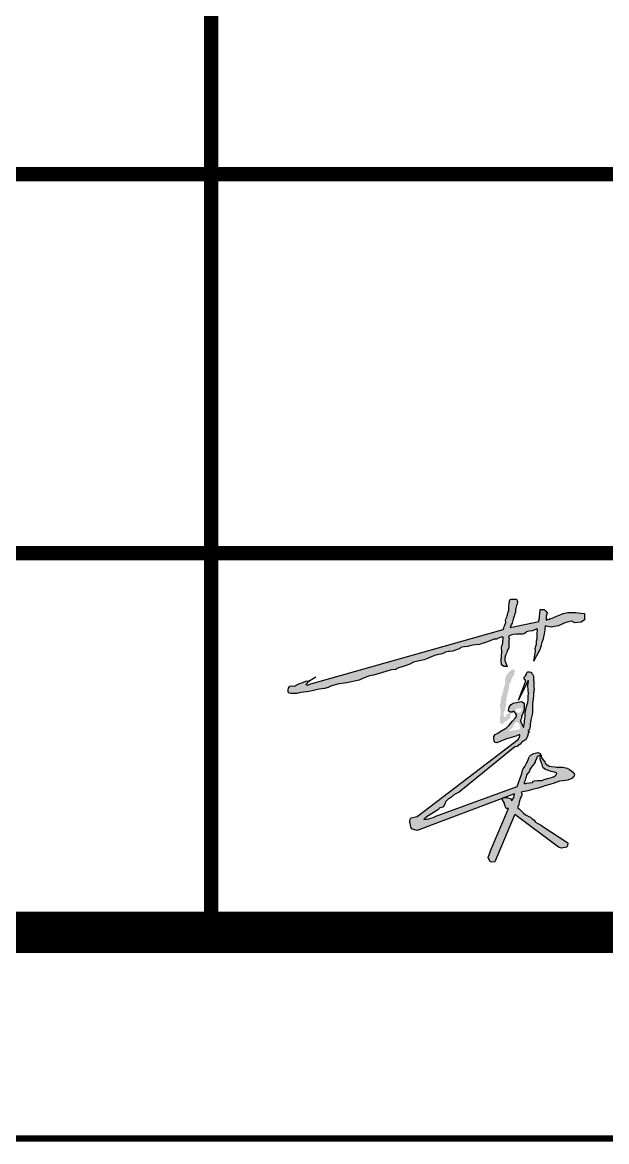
# Model space of a CAD drawing. Header units: millimetres. Extents: x 988 to 1408, y 353 to 650.
# Drawn here: x 1237.65 to 1251.82, y 353.32 to 380.46 of the extents above; entities that cross this region are included whole.
import ezdxf

# ---------------------------------------------------------------- set-up
doc = ezdxf.new("R2010")
doc.units = ezdxf.units.MM
doc.layers.add('不打印', color=7, linetype='Continuous', plot=False)
doc.layers.add('地质-图框', color=7, linetype='Continuous')

msp = doc.modelspace()

# ---------------------------------------------------------------- hatches: boundary and pattern name
h = msp.add_hatch(color=256)
h.paths.add_polyline_path([(1247.73, 365.132), (1247.796, 365.139), (1247.827, 365.148), (1247.906, 365.183), (1247.979, 365.202), (1248.004, 365.205), (1248.083, 365.211), (1248.142, 365.233), (1248.202, 365.249), (1248.256, 365.274), (1248.278, 365.296), (1248.316, 365.309), (1248.369, 365.315), (1248.451, 365.324), (1248.498, 365.34), (1248.567, 365.353), (1248.634, 365.361), (1248.73, 365.372), (1248.822, 365.401), (1248.855, 365.416), (1248.996, 365.464), (1249.022, 365.475), (1249.092, 365.501), (1249.147, 365.505), (1249.21, 365.531), (1249.258, 365.549), (1249.306, 365.553), (1249.306, 365.512), (1249.306, 365.486), (1249.303, 365.472), (1249.303, 365.442), (1249.303, 365.413), (1249.295, 365.372), (1249.277, 365.342), (1249.269, 365.302), (1249.269, 365.269), (1249.273, 365.232), (1249.273, 365.206), (1249.273, 365.173), (1249.269, 365.117), (1249.269, 365.091), (1249.269, 365.047), (1249.262, 365.021), (1249.262, 364.98), (1249.27, 364.899), (1249.294, 364.866), (1249.332, 364.837), (1249.375, 364.837), (1249.404, 364.839), (1249.375, 364.918), (1249.351, 364.981), (1249.351, 365.024), (1249.351, 365.057), (1249.365, 365.11), (1249.38, 365.148), (1249.394, 365.181), (1249.404, 365.21), (1249.418, 365.253), (1249.437, 365.277), (1249.442, 365.315), (1249.442, 365.329), (1249.442, 365.396), (1249.442, 365.435), (1249.447, 365.468), (1249.456, 365.516), (1249.437, 365.573), (1249.475, 365.592), (1249.519, 365.607), (1249.547, 365.611), (1249.629, 365.621), (1249.719, 365.621), (1249.782, 365.626), (1249.82, 365.631), (1249.849, 365.654), (1249.877, 365.678), (1249.935, 365.697), (1250.016, 365.707), (1250.049, 365.717), (1250.107, 365.745), (1250.126, 365.75), (1250.14, 365.726), (1250.131, 365.635), (1250.131, 365.578), (1250.131, 365.521), (1250.116, 365.463), (1250.116, 365.425), (1250.116, 365.382), (1250.097, 365.334), (1250.083, 365.272), (1250.088, 365.215), (1250.054, 364.971), (1250.078, 365.028), (1250.116, 365.095), (1250.164, 365.186), (1250.198, 365.243), (1250.226, 365.358), (1250.245, 365.425), (1250.275, 365.511), (1250.284, 365.559), (1250.298, 365.635), (1250.322, 365.731), (1250.326, 365.822), (1250.394, 365.807), (1250.473, 365.791), (1250.556, 365.807), (1250.652, 365.826), (1250.804, 365.897), (1250.862, 365.912), (1250.972, 365.941), (1251.049, 365.898), (1251.202, 365.912), (1251.28, 365.97), (1251.278, 366.046), (1251.277, 366.128), (1251.202, 366.135), (1251.116, 366.142), (1251.058, 366.147), (1250.987, 366.147), (1250.877, 366.147), (1250.762, 366.122), (1250.705, 366.099), (1250.588, 366.053), (1250.569, 366.041), (1250.553, 366.032), (1250.516, 366.016), (1250.493, 366.011), (1250.467, 366), (1250.442, 365.994), (1250.434, 365.978), (1250.392, 365.984), (1250.373, 365.976), (1250.348, 365.964), (1250.348, 365.977), (1250.348, 366.015), (1250.35, 366.058), (1250.358, 366.084), (1250.373, 366.144), (1250.35, 366.17), (1250.305, 366.221), (1250.236, 366.219), (1250.207, 366.219), (1250.203, 366.193), (1250.195, 366.141), (1250.193, 366.117), (1250.188, 366.053), (1250.188, 366.005), (1250.172, 365.965), (1250.169, 365.934), (1249.478, 365.788), (1249.488, 365.813), (1249.503, 365.846), (1249.526, 365.893), (1249.536, 365.92), (1249.553, 365.986), (1249.572, 366.06), (1249.584, 366.093), (1249.605, 366.158), (1249.61, 366.217), (1249.614, 366.25), (1249.629, 366.315), (1249.643, 366.348), (1249.655, 366.4), (1249.643, 366.436), (1249.629, 366.474), (1249.61, 366.474), (1249.569, 366.474), (1249.531, 366.474), (1249.505, 366.474), (1249.469, 366.454), (1249.462, 366.415), (1249.455, 366.372), (1249.453, 366.343), (1249.443, 366.308), (1249.443, 366.269), (1249.443, 366.241), (1249.443, 366.2), (1249.424, 366.143), (1249.41, 366.096), (1249.407, 366.067), (1249.398, 366.036), (1249.374, 365.989), (1249.36, 365.951), (1249.375, 365.91), (1249.345, 365.843), (1249.329, 365.806), (1249.322, 365.779), (1249.309, 365.733), (1244.642, 364.417), (1244.602, 364.402), (1244.567, 364.39), (1244.519, 364.402), (1244.539, 364.422), (1244.564, 364.447), (1244.585, 364.469), (1244.616, 364.489), (1244.76, 364.581), (1244.594, 364.494), (1244.517, 364.481), (1244.464, 364.456), (1244.421, 364.444), (1244.365, 364.425), (1244.355, 364.419), (1244.287, 364.385), (1244.265, 364.373), (1244.219, 364.363), (1244.185, 364.373), (1244.135, 364.36), (1244.098, 364.317), (1244.092, 364.28), (1244.089, 364.239), (1244.104, 364.202), (1244.157, 364.181), (1244.234, 364.181), (1244.299, 364.184), (1244.358, 364.202), (1244.396, 364.205), (1244.604, 364.233), (1244.846, 364.289), (1244.97, 364.308), (1245.063, 364.326), (1245.143, 364.37), (1245.333, 364.416), (1245.516, 364.441), (1245.811, 364.506), (1245.896, 364.547), (1246.066, 364.613), (1246.164, 364.629), (1246.359, 364.685), (1246.592, 364.755), (1246.703, 364.77), (1246.731, 364.789), (1246.958, 364.862), (1247.046, 364.896), (1247.131, 364.944), (1247.308, 364.984), (1247.389, 364.997), (1247.471, 365.029), (1247.528, 365.057), (1247.585, 365.079), (1247.623, 365.095), (1247.645, 365.107)])
h.paths.add_polyline_path([(1249.532, 364.58), (1249.548, 364.596), (1249.559, 364.612), (1249.58, 364.665), (1249.591, 364.708), (1249.591, 364.74), (1249.556, 364.764), (1249.549, 364.768), (1249.543, 364.768), (1249.536, 364.768), (1249.518, 364.768), (1249.513, 364.756), (1249.506, 364.75), (1249.462, 364.716), (1249.445, 364.699), (1249.428, 364.672), (1249.403, 364.655), (1249.39, 364.642), (1249.388, 364.629), (1249.381, 364.614), (1249.371, 364.582), (1249.354, 364.53), (1249.356, 364.504), (1249.358, 364.464), (1249.358, 364.434), (1249.347, 364.402), (1249.345, 364.39), (1249.339, 364.362), (1249.328, 364.332), (1249.322, 364.309), (1249.32, 364.301), (1249.311, 364.262), (1249.303, 364.218), (1249.296, 364.195), (1249.279, 364.154), (1249.269, 364.135), (1249.267, 364.112), (1249.263, 364.067), (1249.25, 364.014), (1249.248, 363.989), (1249.248, 363.968), (1249.241, 363.938), (1249.227, 363.88), (1249.238, 363.811), (1249.249, 363.746), (1249.249, 363.725), (1249.249, 363.709), (1249.238, 363.645), (1249.232, 363.629), (1249.227, 363.597), (1249.227, 363.581), (1249.227, 363.554), (1249.227, 363.517), (1249.243, 363.474), (1249.254, 363.447), (1249.307, 363.447), (1249.329, 363.485), (1249.398, 363.527), (1249.452, 363.575), (1249.478, 363.597), (1249.478, 363.624), (1249.478, 363.65), (1249.478, 363.672), (1249.489, 363.698), (1249.494, 363.714), (1249.441, 363.746), (1249.452, 363.73), (1249.446, 363.714), (1249.404, 363.677), (1249.382, 363.661), (1249.382, 363.64), (1249.377, 363.618), (1249.355, 363.608), (1249.329, 363.624), (1249.318, 363.656), (1249.318, 363.672), (1249.318, 363.73), (1249.35, 363.768), (1249.355, 363.805), (1249.377, 363.896), (1249.377, 363.944), (1249.377, 363.982), (1249.382, 363.998), (1249.393, 364.03), (1249.393, 364.083), (1249.398, 364.12), (1249.414, 364.169), (1249.414, 364.185), (1249.43, 364.249), (1249.446, 364.313), (1249.446, 364.329), (1249.452, 364.372), (1249.457, 364.409), (1249.468, 364.441), (1249.494, 364.468), (1249.505, 364.494), (1249.511, 364.537)])
h.paths.add_polyline_path([(1250.042, 364.545), (1250.042, 364.567), (1250.043, 364.582), (1250.04, 364.601), (1250.028, 364.633), (1250.018, 364.656), (1250.005, 364.671), (1249.996, 364.686), (1249.994, 364.693), (1249.975, 364.703), (1249.936, 364.709), (1249.903, 364.711), (1249.882, 364.684), (1249.875, 364.656), (1249.847, 364.615), (1249.82, 364.58), (1249.82, 364.545), (1249.854, 364.49), (1249.681, 364.02), (1249.916, 364.497), (1249.923, 364.483), (1249.903, 364.373), (1249.923, 364.179), (1249.91, 364.124), (1249.91, 364.075), (1249.91, 364.034), (1249.903, 363.965), (1249.875, 363.868), (1249.854, 363.785), (1249.84, 363.709), (1249.84, 363.626), (1249.833, 363.578), (1249.827, 363.502), (1249.827, 363.453), (1249.799, 363.356), (1249.792, 363.384), (1249.744, 363.474), (1249.73, 363.515), (1249.73, 363.536), (1249.75, 363.585), (1249.75, 363.612), (1249.75, 363.633), (1249.771, 363.661), (1249.799, 363.737), (1249.813, 363.785), (1249.813, 363.806), (1249.82, 363.847), (1249.82, 363.93), (1249.813, 363.951), (1249.75, 363.992), (1249.588, 363.958), (1249.548, 363.947), (1249.502, 363.917), (1249.467, 363.877), (1249.456, 363.855), (1249.448, 363.812), (1249.44, 363.782), (1249.44, 363.761), (1249.448, 363.755), (1249.496, 363.731), (1249.507, 363.731), (1249.526, 363.734), (1249.542, 363.75), (1249.572, 363.744), (1249.594, 363.723), (1249.607, 363.704), (1249.629, 363.666), (1249.629, 363.628), (1249.607, 363.593), (1249.534, 363.515), (1249.444, 363.405), (1249.409, 363.376), (1249.381, 363.347), (1249.351, 363.325), (1249.304, 363.305), (1249.275, 363.286), (1249.231, 363.265), (1249.174, 363.221), (1249.117, 363.186), (1249.082, 363.144), (1249.078, 363.091), (1249.093, 363.033), (1249.105, 362.999), (1249.156, 362.989), (1249.385, 363.087), (1249.483, 363.111), (1249.559, 363.136), (1249.616, 363.147), (1249.655, 363.164), (1249.691, 363.179), (1249.702, 363.179), (1249.715, 363.165), (1249.715, 363.158), (1249.706, 363.133), (1249.678, 363.075), (1247.221, 361.201), (1247.069, 361.169), (1247.053, 361.137), (1247.045, 361.073), (1247.061, 361.001), (1247.069, 360.945), (1247.085, 360.905), (1247.221, 360.865), (1249.301, 361.647), (1249.319, 361.666), (1249.343, 361.663), (1249.583, 361.754), (1249.575, 361.706), (1249.567, 361.658), (1249.527, 361.601), (1249.511, 361.585), (1249.503, 361.626), (1249.399, 361.658), (1249.343, 361.663), (1249.303, 361.648), (1249.295, 361.609), (1249.343, 361.521), (1249.343, 361.497), (1249.359, 361.457), (1249.367, 361.425), (1249.383, 361.393), (1249.439, 361.393), (1248.999, 360.369), (1248.975, 360.297), (1248.943, 360.209), (1248.991, 360.105), (1249.023, 360.097), (1249.103, 360.105), (1249.575, 361.217), (1249.591, 361.249), (1250.648, 360.457), (1250.72, 360.433), (1250.849, 360.457), (1250.865, 360.497), (1250.873, 360.561), (1250.273, 360.957), (1250.263, 360.967), (1250.216, 361), (1250.151, 361.034), (1250.089, 361.063), (1250.083, 361.079), (1250.048, 361.118), (1250.01, 361.147), (1249.971, 361.186), (1249.944, 361.194), (1249.848, 361.241), (1249.799, 361.282), (1249.776, 361.303), (1249.737, 361.343), (1249.701, 361.382), (1249.662, 361.409), (1249.664, 361.432), (1249.684, 361.49), (1249.684, 361.501), (1249.699, 361.551), (1249.709, 361.602), (1249.719, 361.638), (1249.74, 361.678), (1249.76, 361.729), (1249.76, 361.755), (1249.745, 361.795), (1249.821, 361.81), (1249.908, 361.826), (1249.989, 361.851), (1250.157, 361.892), (1250.279, 361.932), (1250.314, 361.948), (1250.385, 361.963), (1250.467, 361.983), (1250.523, 361.998), (1250.675, 362.059), (1250.766, 362.064), (1250.873, 362.085), (1250.934, 362.11), (1250.97, 362.12), (1251.026, 362.186), (1251.036, 362.222), (1251.021, 362.257), (1250.975, 362.303), (1250.914, 362.344), (1250.863, 362.374), (1250.756, 362.394), (1250.7, 362.394), (1250.604, 362.4), (1250.558, 362.405), (1250.482, 362.415), (1250.431, 362.42), (1250.421, 362.425), (1250.34, 362.481), (1250.329, 362.496), (1250.319, 362.527), (1250.268, 362.587), (1250.238, 362.633), (1250.233, 362.669), (1250.202, 362.73), (1250.146, 362.75), (1250.055, 362.73), (1249.984, 362.699), (1249.943, 362.653), (1249.933, 362.623), (1249.923, 362.598), (1249.887, 362.516), (1249.862, 362.476), (1249.831, 362.41), (1249.796, 362.354), (1249.775, 362.328), (1249.765, 362.278), (1249.75, 362.222), (1249.643, 361.927), (1247.676, 361.208), (1247.606, 361.178), (1247.553, 361.159), (1247.503, 361.141), (1247.444, 361.133), (1247.386, 361.127), (1247.39, 361.143), (1247.392, 361.155), (1247.422, 361.163), (1247.442, 361.182), (1247.736, 361.372), (1247.755, 361.401), (1247.86, 361.439), (1247.898, 361.525), (1247.908, 361.553), (1247.984, 361.629), (1248.051, 361.668), (1248.099, 361.715), (1248.156, 361.753), (1248.242, 361.791), (1249.591, 362.888), (1249.645, 362.902), (1249.719, 362.956), (1249.76, 363.003), (1249.808, 363.037), (1249.835, 363.051), (1249.855, 363.064), (1249.896, 363.152), (1249.923, 363.241), (1249.95, 363.241), (1249.909, 363.288), (1249.943, 363.302), (1249.95, 363.315), (1249.957, 363.356), (1249.964, 363.376), (1249.964, 363.39), (1249.964, 363.437), (1249.977, 363.546), (1250.011, 363.674), (1250.018, 363.735), (1250.018, 363.803), (1250.018, 363.925), (1250.045, 364.128), (1250.042, 364.142), (1250.04, 364.173), (1250.041, 364.191), (1250.046, 364.209), (1250.048, 364.22), (1250.049, 364.23), (1250.052, 364.255), (1250.056, 364.268), (1250.056, 364.274), (1250.056, 364.291), (1250.056, 364.309), (1250.053, 364.321), (1250.052, 364.349), (1250.052, 364.372), (1250.053, 364.398), (1250.05, 364.423), (1250.048, 364.434), (1250.048, 364.448), (1250.048, 364.456), (1250.048, 364.478), (1250.044, 364.497), (1250.042, 364.502)], flags=17)
h.paths.add_polyline_path([(1249.82, 363.93), (1249.813, 363.951), (1249.75, 363.992), (1249.588, 363.958), (1249.548, 363.947), (1249.502, 363.917), (1249.467, 363.877), (1249.456, 363.855), (1249.448, 363.812), (1249.44, 363.782), (1249.44, 363.761), (1249.448, 363.755), (1249.496, 363.731), (1249.507, 363.731), (1249.526, 363.734), (1249.542, 363.75), (1249.572, 363.744), (1249.594, 363.723), (1249.607, 363.704), (1249.629, 363.666), (1249.629, 363.628), (1249.607, 363.593), (1249.534, 363.515), (1249.444, 363.405), (1249.409, 363.376), (1249.381, 363.347), (1249.351, 363.325), (1249.304, 363.305), (1249.275, 363.286), (1249.231, 363.265), (1249.174, 363.221), (1249.117, 363.186), (1249.082, 363.144), (1249.078, 363.091), (1249.093, 363.033), (1249.105, 362.999), (1249.156, 362.989), (1249.385, 363.087), (1249.483, 363.111), (1249.559, 363.136), (1249.616, 363.147), (1249.655, 363.164), (1249.691, 363.179), (1249.702, 363.179), (1249.715, 363.165), (1249.715, 363.158), (1249.706, 363.133), (1249.678, 363.075), (1247.221, 361.201), (1247.069, 361.169), (1247.053, 361.137), (1247.045, 361.073), (1247.061, 361.001), (1247.069, 360.945), (1247.085, 360.905), (1247.221, 360.865), (1249.303, 361.648), (1249.303, 361.65), (1249.319, 361.666), (1249.343, 361.663), (1249.583, 361.754), (1249.575, 361.706), (1249.567, 361.658), (1249.527, 361.601), (1249.511, 361.585), (1249.503, 361.626), (1249.399, 361.658), (1249.343, 361.663), (1249.303, 361.648), (1249.295, 361.609), (1249.343, 361.521), (1249.343, 361.497), (1249.359, 361.457), (1249.367, 361.425), (1249.383, 361.393), (1249.439, 361.393), (1248.999, 360.369), (1248.975, 360.297), (1248.943, 360.209), (1248.991, 360.105), (1249.023, 360.097), (1249.103, 360.105), (1249.575, 361.217), (1249.591, 361.249), (1250.648, 360.457), (1250.72, 360.433), (1250.849, 360.457), (1250.865, 360.497), (1250.873, 360.561), (1250.273, 360.957), (1250.263, 360.967), (1250.216, 361), (1250.151, 361.034), (1250.089, 361.063), (1250.083, 361.079), (1250.048, 361.118), (1250.01, 361.147), (1249.971, 361.186), (1249.944, 361.194), (1249.848, 361.241), (1249.799, 361.282), (1249.776, 361.303), (1249.737, 361.343), (1249.701, 361.382), (1249.662, 361.409), (1249.664, 361.432), (1249.684, 361.49), (1249.684, 361.501), (1249.699, 361.551), (1249.709, 361.602), (1249.719, 361.638), (1249.74, 361.678), (1249.76, 361.729), (1249.76, 361.755), (1249.745, 361.795), (1249.821, 361.81), (1249.908, 361.826), (1249.989, 361.851), (1250.157, 361.892), (1250.279, 361.932), (1250.314, 361.948), (1250.385, 361.963), (1250.467, 361.983), (1250.523, 361.998), (1250.675, 362.059), (1250.766, 362.064), (1250.873, 362.085), (1250.934, 362.11), (1250.97, 362.12), (1251.026, 362.186), (1251.036, 362.222), (1251.021, 362.257), (1250.975, 362.303), (1250.914, 362.344), (1250.863, 362.374), (1250.756, 362.394), (1250.7, 362.394), (1250.604, 362.4), (1250.558, 362.405), (1250.482, 362.415), (1250.431, 362.42), (1250.421, 362.425), (1250.34, 362.481), (1250.329, 362.496), (1250.319, 362.527), (1250.268, 362.587), (1250.238, 362.633), (1250.233, 362.669), (1250.202, 362.73), (1250.146, 362.75), (1250.055, 362.73), (1249.984, 362.699), (1249.943, 362.653), (1249.933, 362.623), (1249.923, 362.598), (1249.887, 362.516), (1249.862, 362.476), (1249.831, 362.41), (1249.796, 362.354), (1249.775, 362.328), (1249.765, 362.278), (1249.75, 362.222), (1249.643, 361.927), (1247.676, 361.208), (1247.606, 361.178), (1247.553, 361.159), (1247.503, 361.141), (1247.444, 361.133), (1247.386, 361.127), (1247.39, 361.143), (1247.392, 361.155), (1247.422, 361.163), (1247.442, 361.182), (1247.736, 361.372), (1247.755, 361.401), (1247.86, 361.439), (1247.898, 361.525), (1247.908, 361.553), (1247.984, 361.629), (1248.051, 361.668), (1248.099, 361.715), (1248.156, 361.753), (1248.242, 361.791), (1249.591, 362.888), (1249.645, 362.902), (1249.719, 362.956), (1249.76, 363.003), (1249.808, 363.037), (1249.835, 363.051), (1249.855, 363.064), (1249.896, 363.152), (1249.923, 363.241), (1249.95, 363.241), (1249.909, 363.288), (1249.943, 363.302), (1249.95, 363.315), (1249.957, 363.356), (1249.964, 363.376), (1249.964, 363.39), (1249.964, 363.437), (1249.977, 363.546), (1250.011, 363.674), (1250.018, 363.735), (1250.018, 363.803), (1250.018, 363.925), (1250.045, 364.128), (1250.042, 364.142), (1250.04, 364.173), (1250.041, 364.191), (1250.046, 364.209), (1250.048, 364.22), (1250.049, 364.23), (1250.052, 364.255), (1250.056, 364.268), (1250.056, 364.274), (1250.056, 364.291), (1250.056, 364.309), (1250.053, 364.321), (1250.052, 364.349), (1250.052, 364.372), (1250.053, 364.398), (1250.05, 364.423), (1250.048, 364.434), (1250.048, 364.448), (1250.048, 364.456), (1250.048, 364.478), (1250.044, 364.497), (1250.042, 364.502), (1250.042, 364.545), (1250.042, 364.567), (1250.043, 364.582), (1250.04, 364.601), (1250.028, 364.633), (1250.018, 364.656), (1250.005, 364.671), (1249.996, 364.686), (1249.994, 364.693), (1249.975, 364.703), (1249.936, 364.709), (1249.903, 364.711), (1249.882, 364.684), (1249.875, 364.656), (1249.847, 364.615), (1249.82, 364.58), (1249.82, 364.545), (1249.854, 364.49), (1249.681, 364.02), (1249.916, 364.497), (1249.923, 364.483), (1249.903, 364.373), (1249.923, 364.179), (1249.91, 364.124), (1249.91, 364.075), (1249.91, 364.034), (1249.903, 363.965), (1249.875, 363.868), (1249.854, 363.785), (1249.84, 363.709), (1249.84, 363.626), (1249.833, 363.578), (1249.827, 363.502), (1249.827, 363.453), (1249.799, 363.356), (1249.792, 363.384), (1249.744, 363.474), (1249.73, 363.515), (1249.73, 363.536), (1249.75, 363.585), (1249.75, 363.612), (1249.75, 363.633), (1249.771, 363.661), (1249.799, 363.737), (1249.813, 363.785), (1249.813, 363.806), (1249.82, 363.847)], flags=17)
h = msp.add_hatch(color=256)
h.paths.add_polyline_path([(1249.923, 363.241), (1249.95, 363.241), (1249.909, 363.288), (1249.943, 363.302), (1249.95, 363.315), (1249.957, 363.356), (1249.964, 363.376), (1249.964, 363.39), (1249.964, 363.437), (1249.977, 363.546), (1250.011, 363.674), (1250.018, 363.735), (1250.018, 363.803), (1250.018, 363.925), (1250.045, 364.128), (1250.042, 364.142), (1250.04, 364.173), (1250.041, 364.191), (1250.046, 364.209), (1250.048, 364.22), (1250.049, 364.23), (1250.052, 364.255), (1250.056, 364.268), (1250.056, 364.274), (1250.056, 364.291), (1250.056, 364.309), (1250.053, 364.321), (1250.052, 364.349), (1250.052, 364.372), (1250.053, 364.398), (1250.05, 364.423), (1250.048, 364.434), (1250.048, 364.448), (1250.048, 364.456), (1250.048, 364.478), (1250.044, 364.497), (1250.042, 364.502), (1250.042, 364.545), (1250.042, 364.567), (1250.043, 364.582), (1250.04, 364.601), (1250.028, 364.633), (1250.018, 364.656), (1250.005, 364.671), (1249.996, 364.686), (1249.994, 364.693), (1249.975, 364.703), (1249.936, 364.709), (1249.903, 364.711), (1249.882, 364.684), (1249.875, 364.656), (1249.847, 364.615), (1249.82, 364.58), (1249.82, 364.545), (1249.854, 364.49), (1249.681, 364.02), (1249.916, 364.497), (1249.923, 364.483), (1249.903, 364.373), (1249.923, 364.179), (1249.91, 364.124), (1249.91, 364.075), (1249.91, 364.034), (1249.903, 363.965), (1249.875, 363.868), (1249.854, 363.785), (1249.84, 363.709), (1249.84, 363.626), (1249.833, 363.578), (1249.827, 363.502), (1249.827, 363.453), (1249.799, 363.356), (1249.792, 363.384), (1249.744, 363.474), (1249.73, 363.515), (1249.73, 363.536), (1249.75, 363.585), (1249.75, 363.612), (1249.75, 363.633), (1249.771, 363.661), (1249.799, 363.737), (1249.813, 363.785), (1249.813, 363.806), (1249.82, 363.847), (1249.82, 363.93), (1249.813, 363.951), (1249.75, 363.992), (1249.588, 363.958), (1249.548, 363.947), (1249.502, 363.917), (1249.467, 363.877), (1249.456, 363.855), (1249.448, 363.812), (1249.44, 363.782), (1249.44, 363.761), (1249.448, 363.755), (1249.496, 363.731), (1249.507, 363.731), (1249.526, 363.734), (1249.542, 363.75), (1249.572, 363.744), (1249.594, 363.723), (1249.607, 363.704), (1249.629, 363.666), (1249.629, 363.628), (1249.607, 363.593), (1249.534, 363.515), (1249.444, 363.405), (1249.409, 363.376), (1249.381, 363.347), (1249.351, 363.325), (1249.304, 363.305), (1249.275, 363.286), (1249.231, 363.265), (1249.174, 363.221), (1249.117, 363.186), (1249.082, 363.144), (1249.078, 363.091), (1249.093, 363.033), (1249.105, 362.999), (1249.156, 362.989), (1249.385, 363.087), (1249.483, 363.111), (1249.559, 363.136), (1249.616, 363.147), (1249.655, 363.164), (1249.691, 363.179), (1249.702, 363.179), (1249.715, 363.165), (1249.715, 363.158), (1249.706, 363.133), (1249.678, 363.075), (1247.221, 361.201), (1247.069, 361.169), (1247.053, 361.137), (1247.045, 361.073), (1247.061, 361.001), (1247.069, 360.945), (1247.085, 360.905), (1247.221, 360.865), (1249.301, 361.647), (1249.319, 361.666), (1249.343, 361.663), (1249.583, 361.754), (1249.575, 361.706), (1249.567, 361.658), (1249.527, 361.601), (1249.511, 361.585), (1249.503, 361.626), (1249.399, 361.658), (1249.343, 361.663), (1249.303, 361.648), (1249.295, 361.609), (1249.343, 361.521), (1249.343, 361.497), (1249.359, 361.457), (1249.367, 361.425), (1249.383, 361.393), (1249.439, 361.393), (1248.999, 360.369), (1248.975, 360.297), (1248.943, 360.209), (1248.991, 360.105), (1249.023, 360.097), (1249.103, 360.105), (1249.575, 361.217), (1249.591, 361.249), (1250.648, 360.457), (1250.72, 360.433), (1250.849, 360.457), (1250.865, 360.497), (1250.873, 360.561), (1250.273, 360.957), (1250.263, 360.967), (1250.216, 361), (1250.151, 361.034), (1250.089, 361.063), (1250.083, 361.079), (1250.048, 361.118), (1250.01, 361.147), (1249.971, 361.186), (1249.944, 361.194), (1249.848, 361.241), (1249.799, 361.282), (1249.776, 361.303), (1249.737, 361.343), (1249.701, 361.382), (1249.662, 361.409), (1249.664, 361.432), (1249.684, 361.49), (1249.684, 361.501), (1249.699, 361.551), (1249.709, 361.602), (1249.719, 361.638), (1249.74, 361.678), (1249.76, 361.729), (1249.76, 361.755), (1249.745, 361.795), (1249.821, 361.81), (1249.908, 361.826), (1249.989, 361.851), (1250.157, 361.892), (1250.279, 361.932), (1250.314, 361.948), (1250.385, 361.963), (1250.467, 361.983), (1250.523, 361.998), (1250.675, 362.059), (1250.766, 362.064), (1250.873, 362.085), (1250.934, 362.11), (1250.97, 362.12), (1251.026, 362.186), (1251.036, 362.222), (1251.021, 362.257), (1250.975, 362.303), (1250.914, 362.344), (1250.863, 362.374), (1250.756, 362.394), (1250.7, 362.394), (1250.604, 362.4), (1250.558, 362.405), (1250.482, 362.415), (1250.431, 362.42), (1250.421, 362.425), (1250.34, 362.481), (1250.329, 362.496), (1250.319, 362.527), (1250.268, 362.587), (1250.238, 362.633), (1250.233, 362.669), (1250.202, 362.73), (1250.146, 362.75), (1250.055, 362.73), (1249.984, 362.699), (1249.943, 362.653), (1249.933, 362.623), (1249.923, 362.598), (1249.887, 362.516), (1249.862, 362.476), (1249.831, 362.41), (1249.796, 362.354), (1249.775, 362.328), (1249.765, 362.278), (1249.75, 362.222), (1249.643, 361.927), (1247.676, 361.208), (1247.606, 361.178), (1247.553, 361.159), (1247.503, 361.141), (1247.444, 361.133), (1247.386, 361.127), (1247.39, 361.143), (1247.392, 361.155), (1247.422, 361.163), (1247.442, 361.182), (1247.736, 361.372), (1247.755, 361.401), (1247.86, 361.439), (1247.898, 361.525), (1247.908, 361.553), (1247.984, 361.629), (1248.051, 361.668), (1248.099, 361.715), (1248.156, 361.753), (1248.242, 361.791), (1249.591, 362.888), (1249.645, 362.902), (1249.719, 362.956), (1249.76, 363.003), (1249.808, 363.037), (1249.835, 363.051), (1249.855, 363.064), (1249.896, 363.152)])
h.paths.add_polyline_path([(1249.558, 363.29), (1249.49, 363.282), (1249.466, 363.275), (1249.443, 363.275), (1249.468, 363.303), (1249.483, 363.316), (1249.509, 363.333), (1249.543, 363.369), (1249.558, 363.397), (1249.564, 363.427), (1249.592, 363.469), (1249.605, 363.478), (1249.622, 363.491), (1249.66, 363.482), (1249.671, 363.474), (1249.686, 363.454), (1249.699, 363.427), (1249.709, 363.395), (1249.718, 363.35), (1249.718, 363.341), (1249.714, 363.328), (1249.712, 363.32), (1249.71, 363.316)], flags=16)
h.paths.add_polyline_path([(1249.713, 363.722), (1249.662, 363.723), (1249.62, 363.741), (1249.614, 363.755), (1249.612, 363.778), (1249.61, 363.798), (1249.61, 363.808), (1249.618, 363.811), (1249.678, 363.824), (1249.751, 363.825), (1249.759, 363.806), (1249.761, 363.79), (1249.759, 363.779), (1249.746, 363.755), (1249.729, 363.734)], flags=16)
h.paths.add_polyline_path([(1250.136, 362.657), (1250.203, 362.683), (1250.203, 362.667), (1250.203, 362.659), (1250.209, 362.641), (1250.207, 362.62), (1250.207, 362.59), (1250.209, 362.564), (1250.217, 362.546), (1250.227, 362.52), (1250.247, 362.488), (1250.257, 362.458), (1250.259, 362.435), (1250.259, 362.413), (1250.279, 362.385), (1250.337, 362.343), (1250.385, 362.321), (1250.468, 362.291), (1250.554, 362.275), (1250.608, 362.25), (1250.602, 362.218), (1250.57, 362.188), (1250.53, 362.166), (1250.48, 362.148), (1250.381, 362.122), (1250.301, 362.096), (1250.257, 362.076), (1250.138, 362.071), (1250.068, 362.065), (1250.046, 362.055), (1250.018, 362.027), (1249.877, 362.011), (1249.855, 361.999), (1249.823, 362.001), (1249.815, 362.007), (1249.815, 362.031), (1249.821, 362.043), (1249.839, 362.076), (1249.853, 362.12), (1249.863, 362.158), (1249.875, 362.212), (1249.921, 362.265), (1249.943, 362.297), (1249.957, 362.343), (1249.985, 362.389), (1250.01, 362.421), (1250.024, 362.435), (1250.082, 362.516), (1250.082, 362.546), (1250.114, 362.602), (1250.122, 362.628), (1250.122, 362.641)], flags=16)

# ---------------------------------------------------------------- linework, layer by layer
at = {"const_width": 0.345}
for points in [[(1219.24, 395.163), (1403.099, 395.163), (1403.099, 358.392), (1219.24, 358.392), (1219.24, 395.163)], [(1219.24, 395.163), (1403.099, 395.163), (1403.099, 358.392), (1219.24, 358.392), (1219.24, 395.163)], [(1242.223, 358.392), (1242.223, 395.163)], [(1219.24, 376.777), (1403.099, 376.777)], [(1219.24, 367.585), (1403.099, 367.585)], [(1242.223, 367.585), (1403.099, 367.585)]]:
    msp.add_lwpolyline(points, dxfattribs=at)
for points in [[(1244.76, 364.581), (1244.616, 364.489), (1244.585, 364.469), (1244.564, 364.447), (1244.564, 364.447), (1244.539, 364.422), (1244.539, 364.422), (1244.519, 364.402), (1244.519, 364.402), (1244.567, 364.39), (1244.602, 364.402), (1244.642, 364.417), (1249.309, 365.733), (1249.322, 365.779), (1249.329, 365.806), (1249.329, 365.806), (1249.345, 365.843), (1249.345, 365.843), (1249.375, 365.91), (1249.36, 365.951), (1249.374, 365.989), (1249.374, 365.989), (1249.398, 366.036), (1249.407, 366.067), (1249.41, 366.096), (1249.41, 366.096), (1249.424, 366.143), (1249.424, 366.143), (1249.443, 366.2), (1249.443, 366.241), (1249.443, 366.269), (1249.443, 366.308), (1249.453, 366.343), (1249.455, 366.372), (1249.462, 366.415), (1249.462, 366.415), (1249.469, 366.454), (1249.469, 366.454), (1249.505, 366.474), (1249.505, 366.474), (1249.531, 366.474), (1249.569, 366.474), (1249.61, 366.474), (1249.629, 366.474), (1249.643, 366.436), (1249.643, 366.436), (1249.655, 366.4), (1249.643, 366.348), (1249.629, 366.315), (1249.629, 366.315), (1249.614, 366.25), (1249.61, 366.217), (1249.61, 366.217), (1249.605, 366.158), (1249.605, 366.158), (1249.584, 366.093), (1249.572, 366.06), (1249.553, 365.986), (1249.536, 365.92), (1249.526, 365.893), (1249.503, 365.846), (1249.503, 365.846), (1249.488, 365.813), (1249.478, 365.788), (1250.169, 365.934), (1250.172, 365.965), (1250.172, 365.965), (1250.188, 366.005), (1250.188, 366.005), (1250.188, 366.053), (1250.188, 366.053), (1250.193, 366.117), (1250.195, 366.141), (1250.195, 366.141), (1250.203, 366.193), (1250.203, 366.193), (1250.207, 366.219), (1250.207, 366.219), (1250.236, 366.219), (1250.236, 366.219), (1250.305, 366.221), (1250.305, 366.221), (1250.35, 366.17), (1250.373, 366.144), (1250.358, 366.084), (1250.35, 366.058), (1250.35, 366.058), (1250.348, 366.015), (1250.348, 366.015), (1250.348, 365.977), (1250.348, 365.964), (1250.373, 365.976), (1250.392, 365.984), (1250.434, 365.978), (1250.442, 365.994), (1250.467, 366), (1250.493, 366.011), (1250.516, 366.016), (1250.553, 366.032), (1250.569, 366.041), (1250.588, 366.053), (1250.705, 366.099), (1250.762, 366.122), (1250.877, 366.147), (1250.877, 366.147), (1250.987, 366.147), (1251.058, 366.147), (1251.116, 366.142), (1251.202, 366.135), (1251.277, 366.128), (1251.278, 366.046), (1251.278, 366.046), (1251.28, 365.97), (1251.202, 365.912), (1251.202, 365.912), (1251.049, 365.898), (1250.972, 365.941), (1250.972, 365.941), (1250.862, 365.912), (1250.804, 365.897), (1250.804, 365.897), (1250.652, 365.826), (1250.652, 365.826), (1250.556, 365.807), (1250.556, 365.807), (1250.473, 365.791), (1250.394, 365.807), (1250.326, 365.822), (1250.322, 365.731), (1250.322, 365.731), (1250.298, 365.635), (1250.298, 365.635), (1250.284, 365.559), (1250.275, 365.511), (1250.275, 365.511), (1250.245, 365.425), (1250.226, 365.358), (1250.226, 365.358), (1250.198, 365.243), (1250.164, 365.186), (1250.164, 365.186), (1250.116, 365.095), (1250.116, 365.095), (1250.078, 365.028), (1250.078, 365.028), (1250.054, 364.971), (1250.088, 365.215), (1250.083, 365.272), (1250.097, 365.334), (1250.116, 365.382), (1250.116, 365.425), (1250.116, 365.463), (1250.131, 365.521), (1250.131, 365.578), (1250.131, 365.635), (1250.14, 365.726), (1250.126, 365.75), (1250.107, 365.745), (1250.049, 365.717), (1250.016, 365.707), (1249.935, 365.697), (1249.877, 365.678), (1249.849, 365.654), (1249.82, 365.631), (1249.782, 365.626), (1249.719, 365.621), (1249.629, 365.621), (1249.547, 365.611), (1249.519, 365.607), (1249.475, 365.592), (1249.475, 365.592), (1249.437, 365.573), (1249.456, 365.516), (1249.447, 365.468), (1249.442, 365.435), (1249.442, 365.396), (1249.442, 365.329), (1249.442, 365.315), (1249.437, 365.277), (1249.418, 365.253), (1249.404, 365.21), (1249.394, 365.181), (1249.38, 365.148), (1249.365, 365.11), (1249.351, 365.057), (1249.351, 365.024), (1249.351, 364.981), (1249.375, 364.918), (1249.404, 364.839), (1249.375, 364.837), (1249.332, 364.837), (1249.294, 364.866), (1249.27, 364.899), (1249.262, 364.98), (1249.262, 365.021), (1249.269, 365.047), (1249.269, 365.091), (1249.269, 365.117), (1249.273, 365.173), (1249.273, 365.206), (1249.273, 365.232), (1249.269, 365.269), (1249.269, 365.302), (1249.277, 365.342), (1249.295, 365.372), (1249.303, 365.413), (1249.303, 365.442), (1249.303, 365.472), (1249.306, 365.486), (1249.306, 365.512), (1249.306, 365.553), (1249.258, 365.549), (1249.21, 365.531), (1249.147, 365.505), (1249.092, 365.501), (1249.022, 365.475), (1248.996, 365.464), (1248.855, 365.416), (1248.822, 365.401), (1248.73, 365.372), (1248.634, 365.361), (1248.567, 365.353), (1248.498, 365.34), (1248.451, 365.324), (1248.369, 365.315), (1248.316, 365.309), (1248.278, 365.296), (1248.256, 365.274), (1248.202, 365.249), (1248.142, 365.233), (1248.083, 365.211), (1248.004, 365.205), (1247.979, 365.202), (1247.906, 365.183), (1247.827, 365.148), (1247.796, 365.139), (1247.73, 365.132), (1247.645, 365.107), (1247.623, 365.095), (1247.585, 365.079), (1247.528, 365.057), (1247.471, 365.029), (1247.389, 364.997), (1247.308, 364.984), (1247.131, 364.944), (1247.046, 364.896), (1246.958, 364.862), (1246.731, 364.789), (1246.703, 364.77), (1246.592, 364.755), (1246.359, 364.685), (1246.164, 364.629), (1246.066, 364.613), (1245.896, 364.547), (1245.811, 364.506), (1245.516, 364.441), (1245.333, 364.416), (1245.143, 364.37), (1245.063, 364.326), (1244.97, 364.308), (1244.846, 364.289), (1244.604, 364.233), (1244.396, 364.205), (1244.358, 364.202), (1244.299, 364.184), (1244.234, 364.181), (1244.157, 364.181), (1244.104, 364.202), (1244.089, 364.239), (1244.092, 364.28), (1244.098, 364.317), (1244.135, 364.36), (1244.185, 364.373), (1244.219, 364.363), (1244.265, 364.373), (1244.287, 364.385), (1244.355, 364.419), (1244.365, 364.425), (1244.421, 364.444), (1244.464, 364.456), (1244.517, 364.481), (1244.594, 364.494), (1244.76, 364.581)], [(1249.937, 364.709), (1249.975, 364.703), (1249.994, 364.693), (1249.996, 364.686), (1250.005, 364.671), (1250.018, 364.656), (1250.028, 364.633), (1250.04, 364.601), (1250.043, 364.582), (1250.042, 364.567), (1250.042, 364.545), (1250.042, 364.502), (1250.044, 364.497), (1250.048, 364.478), (1250.048, 364.456), (1250.048, 364.448), (1250.048, 364.434), (1250.05, 364.423), (1250.053, 364.398), (1250.052, 364.372), (1250.052, 364.349), (1250.053, 364.321), (1250.056, 364.309), (1250.056, 364.291), (1250.056, 364.274), (1250.056, 364.268), (1250.052, 364.255), (1250.049, 364.23), (1250.048, 364.22), (1250.046, 364.209), (1250.041, 364.191), (1250.04, 364.173), (1250.042, 364.142), (1250.045, 364.128), (1250.018, 363.925), (1250.018, 363.803), (1250.018, 363.735), (1250.011, 363.674), (1249.977, 363.546), (1249.964, 363.437), (1249.964, 363.39), (1249.964, 363.376), (1249.957, 363.356), (1249.95, 363.315), (1249.943, 363.302), (1249.909, 363.288), (1249.95, 363.241), (1249.923, 363.241), (1249.896, 363.152), (1249.855, 363.064), (1249.835, 363.051), (1249.808, 363.037), (1249.76, 363.003), (1249.719, 362.956), (1249.645, 362.902), (1249.591, 362.888), (1248.242, 361.791), (1248.156, 361.753), (1248.099, 361.715), (1248.051, 361.668), (1247.984, 361.629), (1247.908, 361.553), (1247.898, 361.525), (1247.86, 361.439), (1247.755, 361.401), (1247.736, 361.372), (1247.442, 361.182), (1247.422, 361.163), (1247.392, 361.155), (1247.39, 361.143), (1247.386, 361.127), (1247.444, 361.133), (1247.503, 361.141), (1247.553, 361.159), (1247.606, 361.178), (1247.676, 361.208), (1249.643, 361.927), (1249.75, 362.222), (1249.765, 362.278), (1249.775, 362.328), (1249.796, 362.354), (1249.831, 362.41), (1249.862, 362.476), (1249.887, 362.516), (1249.923, 362.598), (1249.933, 362.623), (1249.943, 362.653), (1249.984, 362.699), (1250.055, 362.73), (1250.146, 362.75), (1250.202, 362.73), (1250.233, 362.669), (1250.238, 362.633), (1250.268, 362.587), (1250.319, 362.527), (1250.329, 362.496), (1250.34, 362.481), (1250.421, 362.425), (1250.431, 362.42), (1250.482, 362.415), (1250.558, 362.405), (1250.604, 362.4), (1250.7, 362.394), (1250.756, 362.394), (1250.863, 362.374), (1250.914, 362.344), (1250.975, 362.303), (1251.021, 362.257), (1251.036, 362.222), (1251.026, 362.186), (1250.97, 362.12), (1250.934, 362.11), (1250.873, 362.085), (1250.766, 362.064), (1250.675, 362.059), (1250.523, 361.998), (1250.467, 361.983), (1250.385, 361.963), (1250.314, 361.948), (1250.279, 361.932), (1250.157, 361.892), (1249.989, 361.851), (1249.908, 361.826), (1249.821, 361.81), (1249.745, 361.795), (1249.76, 361.755), (1249.76, 361.729), (1249.74, 361.678), (1249.719, 361.638), (1249.709, 361.602), (1249.699, 361.551), (1249.684, 361.501), (1249.684, 361.49), (1249.664, 361.432), (1249.662, 361.409), (1249.701, 361.382), (1249.737, 361.343), (1249.776, 361.303), (1249.799, 361.282), (1249.848, 361.241), (1249.944, 361.194), (1249.971, 361.186), (1250.01, 361.147), (1250.048, 361.118), (1250.083, 361.079), (1250.089, 361.063), (1250.151, 361.034), (1250.216, 361), (1250.263, 360.967), (1250.273, 360.957), (1250.873, 360.561), (1250.865, 360.497), (1250.849, 360.457), (1250.72, 360.433), (1250.648, 360.457), (1249.591, 361.249), (1249.575, 361.217), (1249.103, 360.105), (1249.023, 360.097), (1248.991, 360.105), (1248.943, 360.209), (1248.975, 360.297), (1248.999, 360.369), (1249.439, 361.393), (1249.383, 361.393), (1249.367, 361.425), (1249.359, 361.457), (1249.343, 361.497), (1249.343, 361.521), (1249.295, 361.609), (1249.303, 361.65), (1249.319, 361.666), (1249.399, 361.658), (1249.503, 361.626), (1249.511, 361.585), (1249.527, 361.601), (1249.567, 361.658), (1249.575, 361.706), (1249.583, 361.754), (1247.221, 360.865), (1247.085, 360.905), (1247.069, 360.945), (1247.061, 361.001), (1247.045, 361.073), (1247.053, 361.137), (1247.069, 361.169), (1247.221, 361.201), (1249.678, 363.075)], [(1249.678, 363.075), (1249.706, 363.133), (1249.715, 363.158), (1249.715, 363.165), (1249.702, 363.179), (1249.691, 363.179), (1249.655, 363.164), (1249.616, 363.147), (1249.559, 363.136), (1249.483, 363.111), (1249.385, 363.087), (1249.156, 362.989), (1249.105, 362.999), (1249.093, 363.033), (1249.078, 363.091), (1249.082, 363.144), (1249.117, 363.186), (1249.174, 363.221), (1249.231, 363.265), (1249.275, 363.286), (1249.304, 363.305), (1249.351, 363.325), (1249.381, 363.347), (1249.409, 363.376), (1249.444, 363.405), (1249.534, 363.515), (1249.607, 363.593), (1249.629, 363.628), (1249.629, 363.666), (1249.607, 363.704), (1249.594, 363.723), (1249.572, 363.744), (1249.542, 363.75), (1249.526, 363.734), (1249.507, 363.731), (1249.496, 363.731), (1249.448, 363.755), (1249.44, 363.761), (1249.44, 363.782), (1249.448, 363.812), (1249.456, 363.855), (1249.467, 363.877), (1249.502, 363.917), (1249.548, 363.947), (1249.588, 363.958), (1249.75, 363.992), (1249.813, 363.951), (1249.82, 363.93), (1249.82, 363.847), (1249.813, 363.806), (1249.813, 363.785), (1249.799, 363.737), (1249.771, 363.661), (1249.75, 363.633), (1249.75, 363.612), (1249.75, 363.585), (1249.73, 363.536), (1249.73, 363.515), (1249.744, 363.474), (1249.792, 363.384), (1249.799, 363.356), (1249.827, 363.453), (1249.827, 363.502), (1249.833, 363.578), (1249.84, 363.626), (1249.84, 363.709), (1249.854, 363.785), (1249.875, 363.868), (1249.903, 363.965), (1249.91, 364.034), (1249.91, 364.075), (1249.91, 364.124), (1249.923, 364.179), (1249.903, 364.373), (1249.923, 364.483), (1249.916, 364.497), (1249.681, 364.02), (1249.854, 364.49), (1249.82, 364.545), (1249.82, 364.58), (1249.847, 364.615), (1249.875, 364.656), (1249.882, 364.684), (1249.903, 364.711), (1249.943, 364.709)], [(1249.877, 362.011), (1250.018, 362.027), (1250.046, 362.055), (1250.068, 362.065), (1250.138, 362.071), (1250.257, 362.076), (1250.301, 362.096), (1250.381, 362.122), (1250.48, 362.148), (1250.53, 362.166), (1250.57, 362.188), (1250.602, 362.218), (1250.608, 362.25), (1250.554, 362.275), (1250.468, 362.291), (1250.385, 362.321), (1250.337, 362.343), (1250.279, 362.385), (1250.259, 362.413), (1250.259, 362.435), (1250.257, 362.458), (1250.247, 362.488), (1250.227, 362.52), (1250.217, 362.546), (1250.209, 362.564), (1250.207, 362.59), (1250.207, 362.62), (1250.209, 362.641), (1250.203, 362.659), (1250.203, 362.667), (1250.203, 362.683), (1250.136, 362.657), (1250.122, 362.641), (1250.122, 362.628), (1250.114, 362.602), (1250.082, 362.546), (1250.082, 362.516), (1250.024, 362.435), (1250.01, 362.421), (1249.985, 362.389), (1249.957, 362.343), (1249.943, 362.297), (1249.921, 362.265), (1249.875, 362.212), (1249.863, 362.158), (1249.853, 362.12), (1249.839, 362.076), (1249.821, 362.043), (1249.815, 362.031), (1249.815, 362.007), (1249.823, 362.001), (1249.855, 361.999), (1249.877, 362.011)]]:
    msp.add_lwpolyline(points)
at = {"layer": '不打印', "linetype": 'Continuous', "const_width": 0.15}
msp.add_lwpolyline([(988.099, 353.392), (1408.099, 353.392), (1408.099, 650.392), (988.099, 650.392), (988.099, 353.392)], dxfattribs=at)
at = {"layer": '地质-图框', "linetype": 'Continuous', "const_width": 1}
msp.add_lwpolyline([(993.099, 358.392), (1403.099, 358.392), (1403.099, 645.392), (993.099, 645.392), (993.099, 358.392), (1403.099, 358.392)], dxfattribs=at)

doc.saveas('drawing.dxf')
